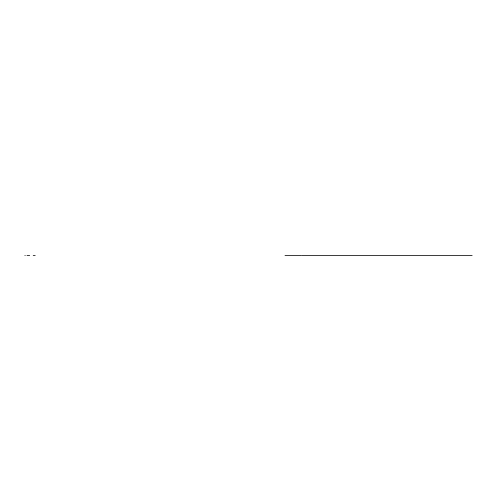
<?xml version="1.0" encoding="UTF-8"?>
<svg xmlns="http://www.w3.org/2000/svg" width="497" height="497" viewBox="0 0 497 497"><rect width="100%" height="100%" fill="white"/><g stroke="black" fill="none" stroke-linecap="round" stroke-linejoin="round"><path stroke-width="0.75" d="M24.85 255.495L25.285 255.495M26.981 255.495L29.69 255.495M33.212 255.495L35.206 255.495M285.005 255.495L301.437 255.495M302.021 255.495L472.15 255.495"/></g></svg>
